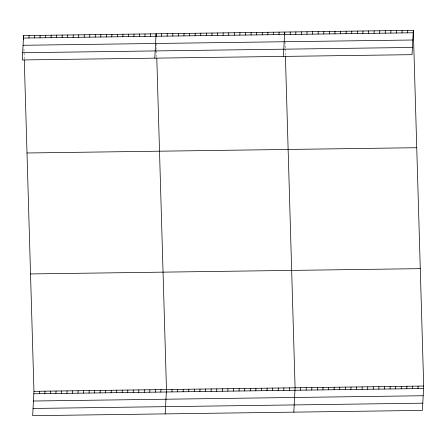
<?xml version="1.0" encoding="UTF-8"?>
<svg xmlns="http://www.w3.org/2000/svg" width="446" height="446" viewBox="0 0 446 446"><rect width="100%" height="100%" fill="white"/><g stroke="black" fill="none" stroke-linecap="round" stroke-linejoin="round"><path stroke-width="0.33" stroke-dasharray="2.23 1.67" d="M284.994 41.84L285.189 48.569M285.206 49.177L285.401 55.906M156.373 43.585L156.574 50.309M156.591 50.922L156.786 57.646M23.967 49.049L24.251 58.833"/><path stroke-width="0.67" d="M23.577 35.596L22.3 59.948L412.048 54.668L413.325 30.317L23.577 35.596L23.683 39.265M28.968 37.977L29.096 35.524M34.493 37.904L34.621 35.446M40.012 37.832L40.14 35.373M45.531 37.754L45.659 35.301M51.056 37.681L51.184 35.223M24.29 60.054L33.952 391.332L32.675 415.683L422.423 410.404L423.7 386.052L413.325 30.317M56.575 37.603L56.703 35.15M39.348 393.718L39.477 391.259M62.1 37.531L62.228 35.072M44.868 393.64L44.996 391.187M67.619 37.458L67.747 35M50.387 393.567L50.515 391.109M73.138 37.38L73.267 34.922M55.912 393.495L56.04 391.036M78.663 37.308L78.791 34.849M61.431 393.417L61.559 390.958M84.183 37.23L84.311 34.777M66.956 393.344L67.084 390.886M89.702 37.157L89.836 34.699M72.475 393.266L72.603 390.813M95.227 37.079L95.355 34.626M77.994 393.194L78.122 390.735M100.746 37.007L100.874 34.548M83.519 393.116L83.647 390.663M106.271 36.934L106.399 34.476M89.038 393.043L89.167 390.584M111.79 36.856L111.918 34.403M94.558 392.971L94.691 390.512M117.309 36.784L117.437 34.325M100.082 392.893L100.211 390.434M122.834 36.706L122.962 34.253M105.602 392.82L105.73 390.362M128.353 36.633L128.481 34.175M111.126 392.742L111.255 390.289M133.878 36.561L134.006 34.102M116.646 392.67L116.774 390.211M139.397 36.483L139.526 34.024M122.165 392.591L122.299 390.138M144.917 36.41L145.045 33.952M127.69 392.519L127.818 390.06M150.441 36.332L150.57 33.879M133.209 392.447L133.337 389.988M154.812 58.153L156.089 33.801L156.161 36.249M138.734 392.368L138.862 389.916M161.552 36.182L161.681 33.729M144.253 392.296L144.381 389.837M167.144 36.109L167.272 33.651M149.772 392.218L149.901 389.765M172.736 36.031L172.864 33.573M155.297 392.145L155.425 389.687M178.328 35.959L178.456 33.5M160.816 392.073L160.945 389.614M183.919 35.881L184.047 33.422M165.193 413.888L166.47 389.536L156.802 58.259M189.511 35.803L189.639 33.35M171.933 391.923L172.061 389.464M195.103 35.73L195.236 33.272M177.525 391.844L177.653 389.386M200.7 35.652L200.828 33.194M183.116 391.766L183.245 389.313M206.292 35.58L206.42 33.121M188.708 391.694L188.836 389.235M211.883 35.502L212.012 33.043M194.3 391.616L194.428 389.157M217.475 35.424L217.603 32.971M199.892 391.543L200.02 389.085M223.067 35.351L223.195 32.892M205.483 391.465L205.612 389.007M228.659 35.273L228.787 32.814M211.075 391.387L211.203 388.934M234.25 35.201L234.379 32.742M216.667 391.315L216.795 388.856M239.842 35.123L239.97 32.664M222.259 391.237L222.387 388.784M245.434 35.044L245.562 32.591M227.85 391.164L227.978 388.706M251.026 34.972L251.154 32.513M233.442 391.086L233.57 388.628M256.617 34.894L256.745 32.441M239.034 391.008L239.162 388.555M262.209 34.821L262.337 32.363M244.625 390.936L244.754 388.477M267.801 34.743L267.929 32.285M250.217 390.858L250.345 388.405M273.392 34.665L273.521 32.212M255.809 390.785L255.937 388.327M278.984 34.593L279.112 32.134M261.401 390.707L261.529 388.249M283.427 56.408L284.704 32.062L284.777 34.504M266.992 390.635L267.126 388.176M290.168 34.442L290.296 31.984M272.59 390.557L272.718 388.098M295.759 34.364L295.888 31.906M278.181 390.479L278.31 388.026M301.351 34.292L301.485 31.833M283.773 390.406L283.901 387.948M306.943 34.214L307.077 31.755M289.365 390.328L289.493 387.869M312.54 34.136L312.668 31.683M293.808 412.143L295.085 387.797L285.418 56.514M318.132 34.063L318.26 31.605M300.548 390.178L300.676 387.719M323.724 33.985L323.852 31.527M306.14 390.099L306.268 387.646M329.315 33.913L329.443 31.454M311.732 390.027L311.86 387.568M334.907 33.835L335.035 31.376M317.323 389.949L317.452 387.496M340.499 33.757L340.627 31.304M322.915 389.876L323.043 387.418M346.09 33.684L346.219 31.226M328.507 389.798L328.635 387.34M351.682 33.606L351.81 31.153M334.099 389.72L334.227 387.267M357.274 33.534L357.402 31.075M339.69 389.648L339.819 387.189M362.866 33.456L362.994 30.997M345.282 389.57L345.41 387.117M368.457 33.378L368.586 30.925M350.874 389.497L351.002 387.039M374.049 33.305L374.177 30.846M356.465 389.419L356.594 386.961M379.641 33.227L379.769 30.774M362.057 389.347L362.185 386.888M385.233 33.155L385.361 30.696M367.649 389.269L367.777 386.81M390.824 33.076L390.952 30.618M373.241 389.191L373.374 386.738M396.416 32.998L396.544 30.545M378.832 389.118L378.966 386.66M402.008 32.926L402.136 30.467M384.43 389.04L384.558 386.582M407.599 32.848L407.733 30.395M390.021 388.968L390.15 386.509M395.613 388.89L395.741 386.431M401.205 388.812L401.333 386.359M406.797 388.739L406.925 386.281M412.388 388.661L412.517 386.203M417.98 388.589L418.108 386.13M23.448 38.055L413.191 32.775M23.069 45.28L412.818 40.001M22.679 52.723L412.427 47.443M27 152.989L416.748 147.71M30.529 273.939L420.277 268.659M33.952 391.332L423.7 386.052M33.824 393.79L423.572 388.511M33.444 401.015L423.193 395.736M33.054 408.458L422.802 403.178"/></g></svg>
